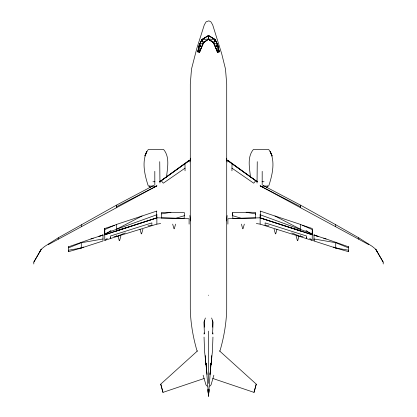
<?xml version="1.0" encoding="UTF-8"?>
<svg xmlns="http://www.w3.org/2000/svg" width="417" height="417" viewBox="0 0 417 417"><rect width="100%" height="100%" fill="white"/><g stroke="black" fill="none" stroke-linecap="round" stroke-linejoin="round"><path stroke-width="0.63" d="M255.532 218.002L255.407 213.838L246.093 212.289L232.577 212.67L232.874 218.404L255.558 217.961M102.973 234.974L103.009 240.974L81.294 248.021L68.69 251.618L68.628 246.483M312.276 232.326L312.213 240.395L260.13 224.127L256.34 223.543M260.093 214.724L312.234 233.765L312.276 230.538L312.27 234.839L305.922 230.387M293.167 228.375L300.631 230.851L260.516 217.976L260.51 211.2M154.811 171.324L154.822 185.424M208.526 35.403L208.526 39.203L213.421 42.69L217.476 52.188L219.107 51.614L217.747 44.937L215.083 39.651L208.526 39.01L203.454 42.617L199.555 51.984L197.721 51.864L199.279 44.937L201.943 39.651L208.5 39.01L213.572 42.617L217.476 51.984L219.306 51.864L217.684 44.932L215.125 39.516L208.526 35.638L201.901 39.516L199.342 44.932L199.55 52.188L197.721 51.864L199.279 44.937L201.901 39.516L208.5 35.403L215.125 39.516L217.747 44.937L219.306 51.864L217.45 52.188M262.178 185.424L262.189 171.324M110.39 237.304L110.369 238.587L110.411 236.027L151.877 222.876L151.877 225.67L148.056 225.816M212.946 337.087L212.451 351.057L209.97 374.31M217.476 51.984L217.747 44.937L215.099 39.516M212.597 333.819L213.061 322.127L211.612 317.994M161.468 218.002L161.535 212.336L184.423 212.67L184.126 218.404L161.442 217.961M348.351 250.669L348.31 251.613L335.711 248.021L313.991 240.974L314.027 234.974M348.372 246.483L348.346 251.587M210.793 364.51L210.955 363.228L208.5 395.842L207.958 389.436L208.5 396.15L208.834 390.859M208.166 390.859L208.5 396.15L209.042 389.436L208.5 395.842L206.045 363.228L206.207 364.51M257.253 161.666L257.044 183M226.624 220.947L227.15 215.506M184.945 163.803L184.986 163.5M210.382 367.716L210.632 365.792M166.487 177.418C167.337 168.244 170.115 157.308 163.657 149.526L148.249 149.526C140.967 159.852 144.61 174.989 148.322 186.076L153.258 186.076M189.813 162.025L190.371 158.179M209.949 374.44L210.168 373.205M199.279 44.937L197.919 51.614L199.555 51.984M256.226 384.365L254.031 392.381L212.8 378.474M254.031 392.381L256.189 384.239M120.867 235.996L119.601 240.651L119.262 240.651L117.98 235.996M142.875 229.194L141.613 233.848L141.274 233.848L139.987 229.194M175.573 224.127L174.306 228.782L173.972 228.782L172.685 224.127M244.315 224.127L243.028 228.782L242.694 228.782L241.427 224.127M277.013 229.194L275.726 233.848L275.387 233.848L274.125 229.194M299.02 235.996L297.738 240.651L297.399 240.651L296.133 235.996M215.125 39.516L213.624 42.826L217.606 44.728L215.599 47.043L217.476 52.188M219.889 351.182C223.893 337.504 226.358 323.399 226.712 309.138L226.712 84.067L225.493 69.034L221.714 53.798L212.67 24.811L210.872 21.814L208.881 20.85L206.128 21.814L204.33 24.811L196.829 48.377L191.507 69.034L190.288 84.067L190.288 309.138C190.642 323.399 193.107 337.504 197.111 351.182M263.492 185.633L300.631 205.19L335.706 224.711L358.761 237.815L372.251 246.4L375.774 249.288L383.202 262.152L375.774 249.356L377.338 251.805M213.874 375.175L211.049 384.86L209.782 386.205M205.388 317.994L203.939 322.127L204.403 333.819M266.755 187.791L267.406 185.977M368.753 244.169L368.247 244.398M201.901 39.516L203.611 42.69L199.55 52.188L201.614 46.897L199.42 44.728L203.402 42.826L208.5 39.203L213.572 42.617L215.083 39.651L208.526 35.638L201.943 39.651L203.402 42.826L201.833 39.876M201.531 46.819L203.611 42.69M215.198 39.876L213.624 42.826L208.651 39.313M263.508 185.565L262.465 187.243M232.603 212.628L232.577 215.646L241.193 218.253L227.901 218.769L227.901 224.127M39.662 251.805L41.226 249.356L33.798 262.152L41.226 249.288L44.749 246.4L58.239 237.815L116.369 205.19L153.492 185.565L154.535 187.243M246.119 212.258L255.485 212.316L255.381 214.614M300.631 230.851L312.27 234.839L260.093 217.856L291.66 228.182L294.418 228.49M300.594 229.319L274.949 216.016L260.13 211.038M217.684 44.932L215.599 47.043L213.572 42.617M215.412 46.897L217.606 44.728M160.759 384.12L197.569 350.833M326.084 238.988L313.991 235.006L317.024 236.053M348.414 250.169L335.711 248.021L335.748 242.277L323.712 238.143M333.397 247.015L335.711 248.021L337.014 247.974M314.027 240.943L313.991 238.967L335.748 242.72L348.377 247.823M111.078 230.387L104.766 234.87L104.724 228.506L104.787 240.395L107.305 238.373M274.98 215.996L300.631 224.476L312.244 229.574M159.789 181.755L189.099 160.759L159.737 181.729L189.099 160.337L190.126 160.337M300.605 224.492L300.631 231.075L291.697 228.141M185.049 168.155L163.282 183.193L161.223 180.686M255.777 180.686L253.718 183.193L231.951 168.155M203.454 42.617L208.5 39.203M335.748 242.277L348.414 246.781M312.276 230.538L312.276 228.506L302.341 225.216M48.247 244.169L48.591 244.456L156.87 185.857L154.415 187.056M156.87 211.038L142.02 215.996L116.406 229.314L104.771 233.781M116.369 206.806L156.87 185.857M368.769 244.185L368.409 244.456L260.13 185.857L262.585 187.056M142.051 216.016L116.369 224.476L104.756 229.574M79.986 247.974L81.252 247.995L83.603 247.015M104.787 240.395L116.369 236.637L125.199 232.947M156.907 214.724L116.406 229.319M90.916 238.988L103.009 235.006L99.976 236.053M68.617 246.801L93.288 238.143M98.813 236.434L103.009 235.006M123.865 228.37L116.369 230.851L156.484 217.976L156.49 211.2M160.774 384.365L162.969 392.381L204.2 378.474M104.724 228.506L114.691 225.237M116.395 224.492L116.369 231.075L156.907 217.856L104.73 234.839L116.369 230.851M113.987 236.392L116.369 236.637L156.87 224.127L160.66 223.543M156.87 217.82L175.838 218.289L184.429 215.657M81.252 242.277L81.294 242.746L103.009 238.967M68.623 250.2L81.289 248.021L81.289 242.736L68.623 247.823M170.907 212.3L161.619 213.879M122.582 228.49L125.303 228.141M291.801 232.947L300.631 236.637L303.013 236.392M241.162 218.289L260.13 217.82M226.874 160.337L227.901 160.337L257.242 181.739L227.901 160.759L257.211 181.755M152.93 181.739L154.952 181.739M262.048 181.739L264.07 181.739M263.742 186.076L268.678 186.076C272.41 174.968 276.012 159.893 268.751 149.526L253.343 149.526C246.885 157.308 249.663 168.244 250.513 177.418M175.838 218.299L189.099 218.769L189.099 224.127M268.944 225.816L265.123 225.67L265.123 222.876L306.589 236.027L306.631 238.587L306.61 237.304M48.753 244.398L48.231 244.185M313.991 235.006L318.187 236.434M260.13 185.857L300.631 206.806M309.695 238.373L312.213 240.395M68.654 251.587L68.649 250.669M219.431 350.833L256.241 384.12M199.342 44.932L201.427 47.043L199.42 44.728M207.218 386.205L205.951 384.86L203.126 375.175M213.421 42.69L215.495 46.819M149.594 185.977L150.245 187.791M160.811 384.239L162.969 392.381M207.051 374.44L204.549 351.057L204.054 337.087M226.629 158.179L227.187 162.025M206.368 365.792L206.618 367.716M232.014 163.5L232.055 163.803M189.85 215.506L190.376 220.947M159.747 161.666L159.956 183M383.202 262.46L383.202 263.977M358.761 237.815L358.761 239.139M335.706 224.711L335.706 226.624M300.631 205.19L300.631 207.828M300.631 235.365L300.631 236.637M260.13 214.687L260.13 224.127M232.014 163.339L231.951 170.829M208.677 35.726L208.677 39.307M208.5 295.147L208.5 295.424M208.5 331.134L208.5 383.432M208.5 393.486L208.5 396.15M208.349 35.726L208.349 39.307M185.049 170.829L184.986 163.339M156.87 214.687L156.87 224.127M116.369 205.19L116.369 207.828M116.369 235.365L116.369 236.637M81.294 224.711L81.294 226.624M58.239 237.815L58.239 239.139M33.798 262.46L33.798 263.977M212.253 320.298A193.201 193.201 0 0 1 212.712 327.199M212.91 332.855A193.201 193.201 0 0 1 212.925 334.111M204.075 334.111A193.201 193.201 0 0 1 204.09 332.855M204.288 327.199A193.201 193.201 0 0 1 204.747 320.298M211.424 360.564L211.174 364.786L211.716 355.8L211.424 360.564M146.763 151.449L144.855 155.937L146.81 151.449M272.145 155.937L270.19 151.449L272.145 155.937M205.576 360.564L205.284 355.8L205.826 364.786L205.576 360.564"/></g></svg>
